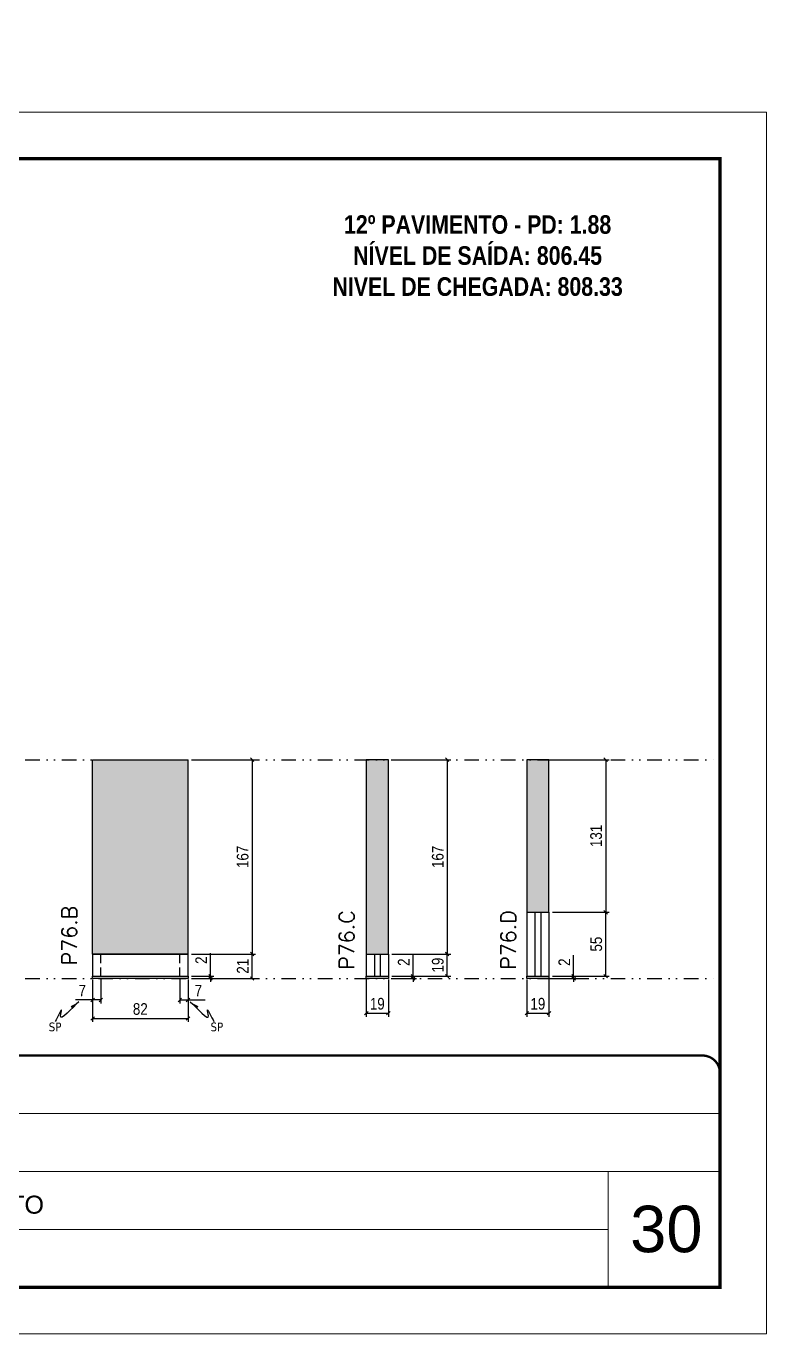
# Model space of a CAD drawing. Extents: x 808 to 7089, y -98 to 17032.
# Drawn here: x 3255 to 3903, y 7942 to 9066 of the extents above; entities that cross this region are included whole.
import ezdxf

# ---------------------------------------------------------------- set-up
doc = ezdxf.new("R2010")
doc.units = 0
for name, pattern in [('CONTINUO', [0]), ('DASHED', [0.75, 0.5, -0.25]), ('DIVIDE2', [0.625, 0.25, -0.125, 0, -0.125, 0, -0.125]), ('HIDDEN', [0.375, 0.25, -0.125])]:
    doc.linetypes.add(name, pattern=pattern)
for name, color, linetype, lineweight in [('CARIMBO', 255, 'Continuous', 9), ('Folhas', 255, 'Continuous', 9), ('SARRAFO DE PRESSAO', 251, 'DASHED', 9), ('Texto Seção', 7, 'Continuous', 15)]:
    doc.layers.add(name, color=color, linetype=linetype, lineweight=lineweight)
for name, color, linetype in [('COTA', 241, 'Continuous'), ('NOMENCLATURA', 7, 'Continuous'), ('Nível', 160, 'Continuous'), ('Painéis', 200, 'Continuous'), ('SARR_2.2x7', 40, 'Continuous'), ('Sarrafo de Pressão', 42, 'HIDDEN'), ('texto', 7, 'Continuous')]:
    doc.layers.add(name, color=color, linetype=linetype)
doc.styles.add('ARIAL', font='arial.ttf')
doc.styles.add('COTA TECNICA', font='techl___.ttf', dxfattribs={"height": 10})
doc.styles.add('COTA TECNICA 2X', font='techl___.ttf', dxfattribs={"height": 10})
doc.styles.add('COTA TECNICA-50', font='techl___.ttf', dxfattribs={"height": 10})
doc.styles.add('REGUA-120', font='ROMANS.shx', dxfattribs={"height": 15})
doc.styles.add('ROMANC', font='techb___.ttf', dxfattribs={"height": 2.5})
doc.styles.get("Standard").update_dxf_attribs({"font": 'arial.ttf'})
doc.dimstyles.new('COTA PAINEL-50', dxfattribs={"dimtxt": 10, "dimasz": 3, "dimexe": 3, "dimexo": 3, "dimgap": 3, "dimtad": 1, "dimdec": 1, "dimzin": 12, "dimdsep": 46, "dimtxsty": 'COTA TECNICA-50', "dimblk1": 'OBLIQUE', "dimblk2": 'OBLIQUE', "dimsah": 1, "dimcen": 0.9, "dimclrd": 4, "dimclre": 4, "dimclrt": 240, "dimadec": 1, "dimazin": 3, "dimtfac": 1, "dimtdec": 1, "dimtmove": 0, "dimatfit": 3, "dimfxl": 1, "dimtolj": 1, "dimtzin": 12, "dimarcsym": 0})
doc.dimstyles.new('PAINEL', dxfattribs={"dimtxt": 10, "dimasz": 3, "dimexe": 3, "dimexo": 3, "dimgap": 3, "dimtad": 1, "dimdec": 1, "dimzin": 12, "dimdsep": 46, "dimtxsty": 'COTA TECNICA', "dimblk1": 'OBLIQUE', "dimblk2": 'OBLIQUE', "dimsah": 1, "dimcen": 0.9, "dimclrd": 4, "dimclre": 4, "dimclrt": 240, "dimadec": 1, "dimazin": 3, "dimtfac": 1, "dimtdec": 1, "dimtmove": 0, "dimatfit": 3, "dimfxl": 1, "dimtolj": 1, "dimtzin": 12, "dimarcsym": 0})
doc.dimstyles.new('SECAO PILAR', dxfattribs={"dimtxt": 10, "dimasz": 3, "dimexe": 3, "dimexo": 3, "dimgap": 3, "dimtad": 1, "dimdec": 1, "dimlfac": 0.5, "dimzin": 12, "dimdsep": 46, "dimtxsty": 'COTA TECNICA 2X', "dimblk1": 'OBLIQUE', "dimblk2": 'OBLIQUE', "dimsah": 1, "dimcen": 0.9, "dimclrd": 256, "dimclre": 256, "dimclrt": 256, "dimadec": 1, "dimazin": 3, "dimtfac": 1, "dimtdec": 1, "dimtmove": 0, "dimatfit": 3, "dimfxl": 1, "dimtolj": 1, "dimtzin": 12, "dimarcsym": 0})
doc.dimstyles.get("Standard").update_dxf_attribs({"dimtxt": 0.18, "dimasz": 0.18, "dimexe": 0.18, "dimexo": 0.0625, "dimgap": 0.09, "dimtad": 0, "dimtih": 1, "dimtoh": 1, "dimdec": 4, "dimzin": 0, "dimdsep": 46, "dimtxsty": 'Standard', "dimcen": 0.09, "dimadec": 0, "dimazin": 0, "dimtfac": 1, "dimtdec": 4, "dimtofl": 0, "dimtmove": 0, "dimatfit": 3, "dimfxl": 1, "dimtolj": 1, "dimtzin": 0, "dimarcsym": 0})

# ---------------------------------------------------------------- blocks, each defined once
blk = doc.blocks.new('9999999999')
at = {"color": 30, "linetype": 'CONTINUO'}
for p, q in [((98564.6, 34379.6), (99584, 34379.6)), ((98564.6, 34329.8), (99488, 34329.8)), ((99584, 34329.8), (99488, 34329.8)), ((99488, 34329.8), (99488, 34230.2)), ((98564.6, 34280), (99488, 34280))]:
    blk.add_line(p, q, dxfattribs=at)
at = {"color": 30, "linetype": 'CONTINUO', "const_width": 2}
blk.add_lwpolyline([(99584, 34230.2), (99584, 34414.4, 0.414214), (99569, 34429.4), (98229, 34429.4, 0.414214), (98214, 34414.4), (98214, 34245.2, 0.414214), (98229, 34230.2), (99584, 34230.2)], format="xyb", dxfattribs=at)
at = {"layer": 'Folhas'}
blk.add_lwpolyline([(98139, 34190.2), (99624, 34190.2), (99624, 35240.2), (98139, 35240.2)], close=True, dxfattribs=at)
at = {"layer": 'Folhas', "color": 30, "const_width": 3}
blk.add_lwpolyline([(98214, 34230.2), (99584, 34230.2), (99584, 35200.2), (98214, 35200.2)], close=True, dxfattribs=at)
at = {"color": 7, "linetype": 'Continuous', "ltscale": 5, "style": 'ARIAL'}
blk.add_text('12º PAVIMENTO', height=15.483, dxfattribs=at).set_placement((98837.7, 34293.5))
blk = doc.blocks.new('_Oblique')
at = {"color": 0, "linetype": 'ByBlock', "lineweight": -2}
blk.add_line((-0.5, -0.5), (0.5, 0.5), dxfattribs=at)
blk = doc.blocks.new('*D1990')
at = {"layer": 'COTA', "color": 4, "lineweight": -2, "transparency": 16777216}
for p, q in [((3685.7, 8246.9), (3685.7, 8215)), ((3704.7, 8246.9), (3704.7, 8215)), ((3685.7, 8218), (3704.7, 8218))]:
    blk.add_line(p, q, dxfattribs=at)
at = {"layer": 'Defpoints', "color": 0, "transparency": 16777216}
for p in [(3685.7, 8249.9), (3704.7, 8249.9), (3704.7, 8218)]:
    blk.add_point(p, dxfattribs=at)
at = {"layer": 'COTA', "color": 4, "lineweight": -2, "transparency": 16777216, "xscale": 3, "yscale": 3, "zscale": 3, "rotation": 180}
blk.add_blockref('_Oblique', (3685.7, 8218), dxfattribs=at)
at = {"layer": 'COTA', "color": 4, "lineweight": -2, "transparency": 16777216, "xscale": 3, "yscale": 3, "zscale": 3}
blk.add_blockref('_Oblique', (3704.7, 8218), dxfattribs=at)
at = {"layer": 'COTA', "color": 240, "transparency": 16777216, "insert": (3695.2, 8226.1), "char_height": 10, "attachment_point": 5, "style": 'COTA TECNICA'}
blk.add_mtext('\\A1;19', dxfattribs=at)
blk = doc.blocks.new('*D1991')
at = {"layer": 'COTA', "color": 4, "lineweight": -2, "transparency": 16777216}
for p, q in [((3725.9, 8249.9), (3725.9, 8268)), ((3707.7, 8249.9), (3728.9, 8249.9)), ((3725.9, 8247.9), (3725.9, 8249.9)), ((3707.7, 8247.9), (3728.9, 8247.9)), ((3725.9, 8247.9), (3725.9, 8244.9))]:
    blk.add_line(p, q, dxfattribs=at)
at = {"layer": 'Defpoints', "color": 0, "transparency": 16777216}
for p in [(3704.7, 8249.9), (3725.9, 8249.9), (3704.7, 8247.9)]:
    blk.add_point(p, dxfattribs=at)
at = {"layer": 'COTA', "color": 4, "lineweight": -2, "transparency": 16777216, "xscale": 3, "yscale": 3, "zscale": 3}
for p, rotation in [((3725.9, 8249.9), 270), ((3725.9, 8247.9), 90)]:
    blk.add_blockref('_Oblique', p, dxfattribs=dict(at, rotation=rotation))
at = {"layer": 'COTA', "color": 240, "transparency": 16777216, "insert": (3717.9, 8261.9), "char_height": 10, "attachment_point": 5, "rotation": 90, "style": 'COTA TECNICA-50'}
blk.add_mtext('\\A1;2', dxfattribs=at)
blk = doc.blocks.new('*D2013')
at = {"layer": 'COTA', "color": 4, "linetype": 'ByBlock', "lineweight": -2, "transparency": 16777216}
for p, q in [((3707.7, 8435.9), (3756.5, 8435.9)), ((3753.5, 8435.9), (3753.5, 8304.8)), ((3707.7, 8304.8), (3756.5, 8304.8))]:
    blk.add_line(p, q, dxfattribs=at)
at = {"layer": 'Defpoints', "color": 0, "linetype": 'ByBlock', "transparency": 16777216}
for p in [(3704.7, 8435.9), (3704.7, 8304.8), (3753.5, 8304.8)]:
    blk.add_point(p, dxfattribs=at)
at = {"layer": 'COTA', "color": 4, "linetype": 'ByBlock', "lineweight": -2, "transparency": 16777216, "xscale": 3, "yscale": 3, "zscale": 3}
for p, rotation in [((3753.5, 8435.9), 90), ((3753.5, 8304.8), 270)]:
    blk.add_blockref('_Oblique', p, dxfattribs=dict(at, rotation=rotation))
at = {"layer": 'COTA', "color": 240, "linetype": 'ByBlock', "transparency": 16777216, "insert": (3745.3, 8370.4), "char_height": 10, "attachment_point": 5, "rotation": 90, "style": 'COTA TECNICA'}
blk.add_mtext('\\A1;131', dxfattribs=at)
blk = doc.blocks.new('*D1992')
at = {"layer": 'COTA', "color": 4, "lineweight": -2, "transparency": 16777216}
for p, q in [((3707.7, 8304.8), (3756.5, 8304.8)), ((3753.5, 8249.9), (3753.5, 8304.8)), ((3707.7, 8249.9), (3756.5, 8249.9))]:
    blk.add_line(p, q, dxfattribs=at)
at = {"layer": 'Defpoints', "color": 0, "transparency": 16777216}
for p in [(3704.7, 8304.8), (3753.5, 8304.8), (3704.7, 8249.9)]:
    blk.add_point(p, dxfattribs=at)
at = {"layer": 'COTA', "color": 4, "lineweight": -2, "transparency": 16777216, "xscale": 3, "yscale": 3, "zscale": 3}
for p, rotation in [((3753.5, 8304.8), 90), ((3753.5, 8249.9), 270)]:
    blk.add_blockref('_Oblique', p, dxfattribs=dict(at, rotation=rotation))
at = {"layer": 'COTA', "color": 240, "transparency": 16777216, "insert": (3745.4, 8277.4), "char_height": 10, "attachment_point": 5, "rotation": 90, "style": 'COTA TECNICA-50'}
blk.add_mtext('\\A1;55', dxfattribs=at)
blk = doc.blocks.new('*D1993')
at = {"layer": 'COTA', "color": 4, "lineweight": -2, "transparency": 16777216}
for p, q in [((3312.5, 8246.9), (3312.5, 8210.5)), ((3394.5, 8246.9), (3394.5, 8210.5)), ((3312.5, 8213.5), (3394.5, 8213.5))]:
    blk.add_line(p, q, dxfattribs=at)
at = {"layer": 'Defpoints', "color": 0, "transparency": 16777216}
for p in [(3312.5, 8249.9), (3394.5, 8249.9), (3394.5, 8213.5)]:
    blk.add_point(p, dxfattribs=at)
at = {"layer": 'COTA', "color": 4, "lineweight": -2, "transparency": 16777216, "xscale": 3, "yscale": 3, "zscale": 3, "rotation": 180}
blk.add_blockref('_Oblique', (3312.5, 8213.5), dxfattribs=at)
at = {"layer": 'COTA', "color": 4, "lineweight": -2, "transparency": 16777216, "xscale": 3, "yscale": 3, "zscale": 3}
blk.add_blockref('_Oblique', (3394.5, 8213.5), dxfattribs=at)
at = {"layer": 'COTA', "color": 240, "transparency": 16777216, "insert": (3353.5, 8221.6), "char_height": 10, "attachment_point": 5, "style": 'COTA TECNICA'}
blk.add_mtext('\\A1;82', dxfattribs=at)
blk = doc.blocks.new('*D1994')
at = {"layer": 'COTA', "color": 4, "lineweight": -2, "transparency": 16777216}
for p, q in [((3312.5, 8244.9), (3312.5, 8226.4)), ((3319.5, 8246.9), (3319.5, 8226.4)), ((3312.5, 8229.4), (3297.8, 8229.4)), ((3319.5, 8229.4), (3312.5, 8229.4))]:
    blk.add_line(p, q, dxfattribs=at)
at = {"layer": 'Defpoints', "color": 0, "transparency": 16777216}
for p in [(3319.5, 8249.9), (3312.5, 8247.9), (3312.5, 8229.4)]:
    blk.add_point(p, dxfattribs=at)
at = {"layer": 'COTA', "color": 4, "lineweight": -2, "transparency": 16777216, "xscale": 3, "yscale": 3, "zscale": 3, "rotation": 180}
blk.add_blockref('_Oblique', (3312.5, 8229.4), dxfattribs=at)
at = {"layer": 'COTA', "color": 4, "lineweight": -2, "transparency": 16777216, "xscale": 3, "yscale": 3, "zscale": 3}
blk.add_blockref('_Oblique', (3319.5, 8229.4), dxfattribs=at)
at = {"layer": 'COTA', "color": 240, "transparency": 16777216, "insert": (3303.6, 8237.4), "char_height": 10, "attachment_point": 5, "style": 'COTA TECNICA-50'}
blk.add_mtext('\\A1;7', dxfattribs=at)
blk = doc.blocks.new('*D1995')
at = {"layer": 'COTA', "color": 4, "lineweight": -2, "transparency": 16777216}
for p, q in [((3387.5, 8246.9), (3387.5, 8226.4)), ((3394.5, 8244.9), (3394.5, 8226.4)), ((3387.5, 8229.4), (3394.5, 8229.4)), ((3394.5, 8229.4), (3409.2, 8229.4))]:
    blk.add_line(p, q, dxfattribs=at)
at = {"layer": 'Defpoints', "color": 0, "transparency": 16777216}
for p in [(3387.5, 8249.9), (3394.5, 8247.9), (3394.5, 8229.4)]:
    blk.add_point(p, dxfattribs=at)
at = {"layer": 'COTA', "color": 4, "lineweight": -2, "transparency": 16777216, "xscale": 3, "yscale": 3, "zscale": 3, "rotation": 180}
blk.add_blockref('_Oblique', (3387.5, 8229.4), dxfattribs=at)
at = {"layer": 'COTA', "color": 4, "lineweight": -2, "transparency": 16777216, "xscale": 3, "yscale": 3, "zscale": 3}
blk.add_blockref('_Oblique', (3394.5, 8229.4), dxfattribs=at)
at = {"layer": 'COTA', "color": 240, "transparency": 16777216, "insert": (3403.4, 8237.4), "char_height": 10, "attachment_point": 5, "style": 'COTA TECNICA-50'}
blk.add_mtext('\\A1;7', dxfattribs=at)
blk = doc.blocks.new('*D1996')
at = {"layer": 'COTA', "color": 4, "linetype": 'ByBlock', "lineweight": -2, "transparency": 16777216}
for p, q in [((3397.5, 8268.9), (3452.6, 8268.9)), ((3449.6, 8247.9), (3449.6, 8268.9)), ((3397.5, 8247.9), (3452.6, 8247.9))]:
    blk.add_line(p, q, dxfattribs=at)
at = {"layer": 'Defpoints', "color": 0, "linetype": 'ByBlock', "transparency": 16777216}
for p in [(3394.5, 8268.9), (3449.6, 8268.9), (3394.5, 8247.9)]:
    blk.add_point(p, dxfattribs=at)
at = {"layer": 'COTA', "color": 4, "linetype": 'ByBlock', "lineweight": -2, "transparency": 16777216, "xscale": 3, "yscale": 3, "zscale": 3}
for p, rotation in [((3449.6, 8268.9), 90), ((3449.6, 8247.9), 270)]:
    blk.add_blockref('_Oblique', p, dxfattribs=dict(at, rotation=rotation))
at = {"layer": 'COTA', "color": 240, "linetype": 'ByBlock', "transparency": 16777216, "insert": (3441.5, 8258.4), "char_height": 10, "attachment_point": 5, "rotation": 90, "style": 'COTA TECNICA'}
blk.add_mtext('\\A1;21', dxfattribs=at)
blk = doc.blocks.new('*D1997')
at = {"layer": 'COTA', "color": 4, "lineweight": -2, "transparency": 16777216}
for p, q in [((3413.8, 8249.9), (3413.8, 8269.7)), ((3397.5, 8249.9), (3416.8, 8249.9)), ((3413.8, 8247.9), (3413.8, 8249.9)), ((3397.5, 8247.9), (3416.8, 8247.9)), ((3413.8, 8247.9), (3413.8, 8244.9))]:
    blk.add_line(p, q, dxfattribs=at)
at = {"layer": 'Defpoints', "color": 0, "transparency": 16777216}
for p in [(3394.5, 8249.9), (3394.5, 8247.9), (3413.8, 8247.9)]:
    blk.add_point(p, dxfattribs=at)
at = {"layer": 'COTA', "color": 4, "lineweight": -2, "transparency": 16777216, "xscale": 3, "yscale": 3, "zscale": 3}
for p, rotation in [((3413.8, 8249.9), 270), ((3413.8, 8247.9), 90)]:
    blk.add_blockref('_Oblique', p, dxfattribs=dict(at, rotation=rotation))
at = {"layer": 'COTA', "color": 240, "transparency": 16777216, "insert": (3405.8, 8263.6), "char_height": 10, "attachment_point": 5, "rotation": 90, "style": 'COTA TECNICA-50'}
blk.add_mtext('\\A1;2', dxfattribs=at)
blk = doc.blocks.new('*D1998')
at = {"layer": 'COTA', "color": 4, "linetype": 'ByBlock', "lineweight": -2, "transparency": 16777216}
for p, q in [((3397.5, 8268.9), (3452.6, 8268.9)), ((3449.6, 8247.9), (3449.6, 8268.9)), ((3397.5, 8247.9), (3452.6, 8247.9))]:
    blk.add_line(p, q, dxfattribs=at)
at = {"layer": 'Defpoints', "color": 0, "linetype": 'ByBlock', "transparency": 16777216}
for p in [(3394.5, 8268.9), (3449.6, 8268.9), (3394.5, 8247.9)]:
    blk.add_point(p, dxfattribs=at)
at = {"layer": 'COTA', "color": 4, "linetype": 'ByBlock', "lineweight": -2, "transparency": 16777216, "xscale": 3, "yscale": 3, "zscale": 3}
for p, rotation in [((3449.6, 8268.9), 90), ((3449.6, 8247.9), 270)]:
    blk.add_blockref('_Oblique', p, dxfattribs=dict(at, rotation=rotation))
at = {"layer": 'COTA', "color": 240, "linetype": 'ByBlock', "transparency": 16777216, "insert": (3441.5, 8258.4), "char_height": 10, "attachment_point": 5, "rotation": 90, "style": 'COTA TECNICA'}
blk.add_mtext('\\A1;21', dxfattribs=at)
blk = doc.blocks.new('*D1999')
at = {"layer": 'COTA', "color": 4, "lineweight": -2, "transparency": 16777216}
for p, q in [((3547.7, 8246.9), (3547.7, 8215)), ((3566.7, 8246.9), (3566.7, 8215)), ((3547.7, 8218), (3566.7, 8218))]:
    blk.add_line(p, q, dxfattribs=at)
at = {"layer": 'Defpoints', "color": 0, "transparency": 16777216}
for p in [(3547.7, 8249.9), (3566.7, 8249.9), (3566.7, 8218)]:
    blk.add_point(p, dxfattribs=at)
at = {"layer": 'COTA', "color": 4, "lineweight": -2, "transparency": 16777216, "xscale": 3, "yscale": 3, "zscale": 3, "rotation": 180}
blk.add_blockref('_Oblique', (3547.7, 8218), dxfattribs=at)
at = {"layer": 'COTA', "color": 4, "lineweight": -2, "transparency": 16777216, "xscale": 3, "yscale": 3, "zscale": 3}
blk.add_blockref('_Oblique', (3566.7, 8218), dxfattribs=at)
at = {"layer": 'COTA', "color": 240, "transparency": 16777216, "insert": (3557.2, 8226.1), "char_height": 10, "attachment_point": 5, "style": 'COTA TECNICA'}
blk.add_mtext('\\A1;19', dxfattribs=at)
blk = doc.blocks.new('*D2000')
at = {"layer": 'COTA', "color": 4, "lineweight": -2, "transparency": 16777216}
for p, q in [((3587.9, 8249.9), (3587.9, 8268)), ((3569.7, 8249.9), (3590.9, 8249.9)), ((3587.9, 8247.9), (3587.9, 8249.9)), ((3569.7, 8247.9), (3590.9, 8247.9)), ((3587.9, 8247.9), (3587.9, 8244.9))]:
    blk.add_line(p, q, dxfattribs=at)
at = {"layer": 'Defpoints', "color": 0, "transparency": 16777216}
for p in [(3566.7, 8249.9), (3587.9, 8249.9), (3566.7, 8247.9)]:
    blk.add_point(p, dxfattribs=at)
at = {"layer": 'COTA', "color": 4, "lineweight": -2, "transparency": 16777216, "xscale": 3, "yscale": 3, "zscale": 3}
for p, rotation in [((3587.9, 8249.9), 270), ((3587.9, 8247.9), 90)]:
    blk.add_blockref('_Oblique', p, dxfattribs=dict(at, rotation=rotation))
at = {"layer": 'COTA', "color": 240, "transparency": 16777216, "insert": (3579.9, 8261.9), "char_height": 10, "attachment_point": 5, "rotation": 90, "style": 'COTA TECNICA-50'}
blk.add_mtext('\\A1;2', dxfattribs=at)
blk = doc.blocks.new('*D2014')
at = {"layer": 'COTA', "color": 4, "linetype": 'ByBlock', "lineweight": -2, "transparency": 16777216}
for p, q in [((3569.7, 8435.9), (3620.3, 8435.9)), ((3617.3, 8435.9), (3617.3, 8268.8)), ((3569.7, 8268.8), (3620.3, 8268.8))]:
    blk.add_line(p, q, dxfattribs=at)
at = {"layer": 'Defpoints', "color": 0, "linetype": 'ByBlock', "transparency": 16777216}
for p in [(3566.7, 8435.9), (3566.7, 8268.8), (3617.3, 8268.8)]:
    blk.add_point(p, dxfattribs=at)
at = {"layer": 'COTA', "color": 4, "linetype": 'ByBlock', "lineweight": -2, "transparency": 16777216, "xscale": 3, "yscale": 3, "zscale": 3}
for p, rotation in [((3617.3, 8435.9), 90), ((3617.3, 8268.8), 270)]:
    blk.add_blockref('_Oblique', p, dxfattribs=dict(at, rotation=rotation))
at = {"layer": 'COTA', "color": 240, "linetype": 'ByBlock', "transparency": 16777216, "insert": (3609.2, 8352.4), "char_height": 10, "attachment_point": 5, "rotation": 90, "style": 'COTA TECNICA'}
blk.add_mtext('\\A1;167', dxfattribs=at)
blk = doc.blocks.new('*D2015')
at = {"layer": 'COTA', "color": 4, "lineweight": -2, "transparency": 16777216}
for p, q in [((3569.7, 8268.9), (3620.3, 8268.9)), ((3617.3, 8249.9), (3617.3, 8268.9)), ((3569.7, 8249.9), (3620.3, 8249.9))]:
    blk.add_line(p, q, dxfattribs=at)
at = {"layer": 'Defpoints', "color": 0, "transparency": 16777216}
for p in [(3566.7, 8268.9), (3617.3, 8268.9), (3566.7, 8249.9)]:
    blk.add_point(p, dxfattribs=at)
at = {"layer": 'COTA', "color": 4, "lineweight": -2, "transparency": 16777216, "xscale": 3, "yscale": 3, "zscale": 3}
for p, rotation in [((3617.3, 8268.9), 90), ((3617.3, 8249.9), 270)]:
    blk.add_blockref('_Oblique', p, dxfattribs=dict(at, rotation=rotation))
at = {"layer": 'COTA', "color": 240, "transparency": 16777216, "insert": (3609.2, 8259.4), "char_height": 10, "attachment_point": 5, "rotation": 90, "style": 'COTA TECNICA-50'}
blk.add_mtext('\\A1;19', dxfattribs=at)
blk = doc.blocks.new('*D2001')
at = {"layer": 'COTA', "color": 4, "lineweight": -2, "transparency": 16777216}
for p, q in [((3397.5, 8435.9), (3452.6, 8435.9)), ((3449.6, 8435.9), (3449.6, 8268.9)), ((3397.5, 8268.9), (3452.6, 8268.9))]:
    blk.add_line(p, q, dxfattribs=at)
at = {"layer": 'Defpoints', "color": 0, "transparency": 16777216}
for p in [(3394.5, 8435.9), (3394.5, 8268.9), (3449.6, 8268.9)]:
    blk.add_point(p, dxfattribs=at)
at = {"layer": 'COTA', "color": 4, "lineweight": -2, "transparency": 16777216, "xscale": 3, "yscale": 3, "zscale": 3}
for p, rotation in [((3449.6, 8435.9), 90), ((3449.6, 8268.9), 270)]:
    blk.add_blockref('_Oblique', p, dxfattribs=dict(at, rotation=rotation))
at = {"layer": 'COTA', "color": 240, "transparency": 16777216, "insert": (3441.5, 8352.4), "char_height": 10, "attachment_point": 5, "rotation": 90, "style": 'COTA TECNICA-50'}
blk.add_mtext('\\A1;167', dxfattribs=at)
blk = doc.blocks.new('*D2042')
at = {"layer": 'COTA', "color": 4, "lineweight": -2, "transparency": 16777216}
for p, q in [((3370.6, 11797.6), (3392.6, 11797.6)), ((3389.6, 11797.6), (3389.6, 11745.6)), ((3370.6, 11745.6), (3392.6, 11745.6))]:
    blk.add_line(p, q, dxfattribs=at)
at = {"layer": 'COTA', "lineweight": -2, "transparency": 16777216}
for p, q in [((4213.7, 8765.4), (4163.8, 8765.4)), ((4166.8, 8765.4), (4166.8, 8711.4)), ((4213.7, 8711.4), (4163.8, 8711.4))]:
    blk.add_line(p, q, dxfattribs=at)
at = {"layer": 'Defpoints', "color": 0, "transparency": 16777216}
for p in [(3367.6, 11797.6), (3367.6, 11745.6), (3389.6, 11745.6), (4216.7, 8765.4), (4166.8, 8711.4), (4216.7, 8711.4)]:
    blk.add_point(p, dxfattribs=at)
at = {"layer": 'COTA', "color": 4, "lineweight": -2, "transparency": 16777216, "xscale": 3, "yscale": 3, "zscale": 3}
for p, rotation in [((3389.6, 11797.6), 90), ((3389.6, 11745.6), 270)]:
    blk.add_blockref('_Oblique', p, dxfattribs=dict(at, rotation=rotation))
at = {"layer": 'COTA', "lineweight": -2, "transparency": 16777216, "xscale": 3, "yscale": 3, "zscale": 3}
for p, rotation in [((4166.8, 8765.4), 90), ((4166.8, 8711.4), 270)]:
    blk.add_blockref('_Oblique', p, dxfattribs=dict(at, rotation=rotation))
at = {"layer": 'COTA', "color": 240, "transparency": 16777216, "insert": (3381.5, 11771.6), "char_height": 10, "attachment_point": 5, "rotation": 90, "style": 'COTA TECNICA'}
blk.add_mtext('\\A1;52', dxfattribs=at)
at = {"layer": 'COTA', "transparency": 16777216, "insert": (4158.7, 8738.4), "char_height": 10, "attachment_point": 5, "rotation": 90, "style": 'COTA TECNICA 2X'}
blk.add_mtext('\\A1;27', dxfattribs=at)
blk = doc.blocks.new('*D2043')
at = {"layer": 'COTA', "color": 4, "lineweight": -2, "transparency": 16777216}
for p, q in [((3333.6, 11742.6), (3333.6, 11719.3)), ((3367.6, 11742.6), (3367.6, 11719.3)), ((3367.6, 11722.3), (3333.6, 11722.3))]:
    blk.add_line(p, q, dxfattribs=at)
at = {"layer": 'COTA', "lineweight": -2, "transparency": 16777216}
for p, q in [((4213.7, 8711.4), (4163.8, 8711.4)), ((4166.8, 8711.4), (4166.8, 8655.4)), ((4213.7, 8655.4), (4163.8, 8655.4))]:
    blk.add_line(p, q, dxfattribs=at)
at = {"layer": 'Defpoints', "color": 0, "transparency": 16777216}
for p in [(3333.6, 11745.6), (3367.6, 11745.6), (3333.6, 11722.3), (4216.7, 8711.4), (4166.8, 8655.4), (4216.7, 8655.4)]:
    blk.add_point(p, dxfattribs=at)
at = {"layer": 'COTA', "color": 4, "lineweight": -2, "transparency": 16777216, "xscale": 3, "yscale": 3, "zscale": 3, "rotation": 180}
blk.add_blockref('_Oblique', (3333.6, 11722.3), dxfattribs=at)
at = {"layer": 'COTA', "color": 4, "lineweight": -2, "transparency": 16777216, "xscale": 3, "yscale": 3, "zscale": 3}
blk.add_blockref('_Oblique', (3367.6, 11722.3), dxfattribs=at)
at = {"layer": 'COTA', "lineweight": -2, "transparency": 16777216, "xscale": 3, "yscale": 3, "zscale": 3}
for p, rotation in [((4166.8, 8711.4), 90), ((4166.8, 8655.4), 270)]:
    blk.add_blockref('_Oblique', p, dxfattribs=dict(at, rotation=rotation))
at = {"layer": 'COTA', "color": 240, "transparency": 16777216, "insert": (3350.6, 11730.5), "char_height": 10, "attachment_point": 5, "style": 'COTA TECNICA'}
blk.add_mtext('\\A1;34', dxfattribs=at)
at = {"layer": 'COTA', "transparency": 16777216, "insert": (4158.7, 8683.4), "char_height": 10, "attachment_point": 5, "rotation": 90, "style": 'COTA TECNICA 2X'}
blk.add_mtext('\\A1;28', dxfattribs=at)
blk = doc.blocks.new('*D2044')
at = {"layer": 'COTA', "color": 4, "lineweight": -2, "transparency": 16777216}
for p, q in [((3472.6, 11742.6), (3472.6, 11719.3)), ((3499.6, 11742.6), (3499.6, 11719.3)), ((3472.6, 11722.3), (3499.6, 11722.3))]:
    blk.add_line(p, q, dxfattribs=at)
at = {"layer": 'COTA', "lineweight": -2, "transparency": 16777216}
for p, q in [((4279.7, 8765.4), (4366.5, 8765.4)), ((4363.5, 8765.4), (4363.5, 8601.4)), ((4279.7, 8601.4), (4366.5, 8601.4))]:
    blk.add_line(p, q, dxfattribs=at)
at = {"layer": 'Defpoints', "color": 0, "transparency": 16777216}
for p in [(3472.6, 11745.6), (3499.6, 11745.6), (3499.6, 11722.3), (4276.7, 8765.4), (4276.7, 8601.4), (4363.5, 8601.4)]:
    blk.add_point(p, dxfattribs=at)
at = {"layer": 'COTA', "color": 4, "lineweight": -2, "transparency": 16777216, "xscale": 3, "yscale": 3, "zscale": 3, "rotation": 180}
blk.add_blockref('_Oblique', (3472.6, 11722.3), dxfattribs=at)
at = {"layer": 'COTA', "color": 4, "lineweight": -2, "transparency": 16777216, "xscale": 3, "yscale": 3, "zscale": 3}
blk.add_blockref('_Oblique', (3499.6, 11722.3), dxfattribs=at)
at = {"layer": 'COTA', "lineweight": -2, "transparency": 16777216, "xscale": 3, "yscale": 3, "zscale": 3}
for p, rotation in [((4363.5, 8765.4), 90), ((4363.5, 8601.4), 270)]:
    blk.add_blockref('_Oblique', p, dxfattribs=dict(at, rotation=rotation))
at = {"layer": 'COTA', "color": 240, "transparency": 16777216, "insert": (3486.1, 11730.4), "char_height": 10, "attachment_point": 5, "style": 'COTA TECNICA'}
blk.add_mtext('\\A1;27', dxfattribs=at)
at = {"layer": 'COTA', "transparency": 16777216, "insert": (4355.4, 8683.4), "char_height": 10, "attachment_point": 5, "rotation": 90, "style": 'COTA TECNICA 2X'}
blk.add_mtext('\\A1;82', dxfattribs=at)
blk = doc.blocks.new('*D2045')
at = {"layer": 'COTA', "color": 4, "lineweight": -2, "transparency": 16777216}
for p, q in [((3469.6, 11797.6), (3451.4, 11797.6)), ((3454.4, 11745.6), (3454.4, 11797.6)), ((3469.6, 11745.6), (3451.4, 11745.6))]:
    blk.add_line(p, q, dxfattribs=at)
at = {"layer": 'COTA', "lineweight": -2, "transparency": 16777216}
for p, q in [((4313.7, 8765.4), (4343.7, 8765.4)), ((4340.7, 8765.4), (4340.7, 8683.4)), ((4313.7, 8683.4), (4343.7, 8683.4))]:
    blk.add_line(p, q, dxfattribs=at)
at = {"layer": 'Defpoints', "color": 0, "transparency": 16777216}
for p in [(3454.4, 11797.6), (3472.6, 11797.6), (3472.6, 11745.6), (4310.7, 8765.4), (4310.7, 8683.4), (4340.7, 8683.4)]:
    blk.add_point(p, dxfattribs=at)
at = {"layer": 'COTA', "color": 4, "lineweight": -2, "transparency": 16777216, "xscale": 3, "yscale": 3, "zscale": 3}
for p, rotation in [((3454.4, 11797.6), 90), ((3454.4, 11745.6), 270)]:
    blk.add_blockref('_Oblique', p, dxfattribs=dict(at, rotation=rotation))
at = {"layer": 'COTA', "lineweight": -2, "transparency": 16777216, "xscale": 3, "yscale": 3, "zscale": 3}
for p, rotation in [((4340.7, 8765.4), 90), ((4340.7, 8683.4), 270)]:
    blk.add_blockref('_Oblique', p, dxfattribs=dict(at, rotation=rotation))
at = {"layer": 'COTA', "color": 240, "transparency": 16777216, "insert": (3446.3, 11771.6), "char_height": 10, "attachment_point": 5, "rotation": 90, "style": 'COTA TECNICA'}
blk.add_mtext('\\A1;52', dxfattribs=at)
at = {"layer": 'COTA', "transparency": 16777216, "insert": (4332.6, 8724.4), "char_height": 10, "attachment_point": 5, "rotation": 90, "style": 'COTA TECNICA 2X'}
blk.add_mtext('\\A1;41', dxfattribs=at)

msp = doc.modelspace()

# ---------------------------------------------------------------- hatches: boundary and pattern name
at = {"layer": 'COTA', "linetype": 'ByBlock'}
h = msp.add_hatch(dxfattribs=at)
h.set_pattern_fill('AR-CONC', color=256, scale=0.03)
h.set_pattern_definition([(50, (-3170, -3373.7253), (5.46554, -0.4781726), [0.5715, -6.2865]), (355, (-3170, -3373.7253), (-1.0573026, 5.7317054), [0.4572, -5.0292175]), (100.451445, (-3169.5445, -3373.765), (4.4082374, 5.2535326), [0.4857003, -5.3427073]), (46.1842, (-3170, -3372.201), (8.1323712, -1.26127), [0.85725, -9.42975]), (96.63556, (-3169.322, -3372.3064), (7.122124, 7.4227837), [0.7285507, -8.014068]), (351.18415, (-3170, -3372.201), (7.122124, 7.422784), [0.685799, -7.543792]), (21, (-3169.238, -3372.5823), (4.5484317, -3.067956), [0.5715, -6.2865]), (326, (-3169.238, -3372.5823), (1.8540609, 5.525639), [0.4572, -5.0292]), (71.451445, (-3168.859, -3372.838), (6.4024926, 2.457683), [0.4857003, -5.3426981]), (37.5, (-3170, -3373.7253), (0.0926581, 2.53665117), [0, -4.96824, 0, -5.1054, 0, -5.04825]), (7.5, (-3170, -3373.7253), (2.0045899, 3.00541724), [0, -2.91084, 0, -4.85394, 0, -1.92405]), (327.5, (-3171.6993, -3373.7253), (4.06771786, -0.17186232), [0, -1.905, 0, -5.9436, 0, -7.8867]), (317.5, (-3172.4613, -3373.7253), (4.4438754, 0.7627947), [0, -2.4765, 0, -3.94716, 0, -5.6007])])
h.paths.add_polyline_path([(3312.51, 8435.86), (3312.51, 8268.86), (3394.51, 8268.86), (3394.51, 8435.86)])
h = msp.add_hatch(dxfattribs=at)
h.set_pattern_fill('AR-CONC', color=256, scale=0.03)
h.set_pattern_definition([(50, (0, -5671.8755), (5.4655401, -0.4781726), [0.5715, -6.2865]), (355, (0, -5671.8755), (-1.0573026, 5.7317054), [0.4572, -5.0292175]), (100.451445, (0.4555, -5671.9154), (4.4082374, 5.2535326), [0.4857003, -5.3427073]), (46.1842, (0, -5670.3515), (8.1323712, -1.2612698), [0.85725, -9.42975]), (96.63556, (0.678, -5670.457), (7.122124, 7.4227837), [0.7285507, -8.0140682]), (351.18415, (0, -5670.3515), (7.122124, 7.4227837), [0.685799, -7.543792]), (21, (0.762, -5670.7325), (4.5484317, -3.067956), [0.5715, -6.2865]), (326, (0.762, -5670.7325), (1.8540609, 5.525639), [0.4572, -5.0292]), (71.451445, (1.141, -5670.988), (6.4024926, 2.457683), [0.4857003, -5.3426981]), (37.5, (0, -5671.8755), (0.0926581, 2.53665117), [0, -4.96824, 0, -5.1054, 0, -5.04825]), (7.5, (0, -5671.8755), (2.0045899, 3.00541724), [0, -2.91084, 0, -4.85394, 0, -1.92405]), (327.5, (-1.6993, -5671.8755), (4.06771786, -0.17186232), [0, -1.905, 0, -5.9436, 0, -7.8867]), (317.5, (-2.4613, -5671.8755), (4.4438754, 0.7627947), [0, -2.4765, 0, -3.94716, 0, -5.6007])])
h.paths.add_polyline_path([(3566.67, 8435.86), (3547.67, 8435.86), (3547.67, 8268.86), (3566.67, 8268.86)])
h = msp.add_hatch(dxfattribs=at)
h.set_pattern_fill('AR-CONC', color=256, scale=0.03)
h.set_pattern_definition([(50, (-3170, -3374.7253), (5.46554, -0.4781726), [0.5715, -6.2865]), (355, (-3170, -3374.7253), (-1.0573026, 5.7317054), [0.4572, -5.0292175]), (100.451445, (-3169.5445, -3374.765), (4.4082374, 5.2535326), [0.4857003, -5.3427073]), (46.1842, (-3170, -3373.201), (8.1323712, -1.26127), [0.85725, -9.42975]), (96.63556, (-3169.322, -3373.3064), (7.122124, 7.4227837), [0.7285507, -8.014068]), (351.18415, (-3170, -3373.201), (7.122124, 7.4227837), [0.685799, -7.543792]), (21, (-3169.238, -3373.5823), (4.5484317, -3.067956), [0.5715, -6.2865]), (326, (-3169.238, -3373.5823), (1.8540609, 5.525639), [0.4572, -5.0292]), (71.451445, (-3168.859, -3373.838), (6.4024926, 2.457683), [0.4857003, -5.3426981]), (37.5, (-3170, -3374.7253), (0.0926581, 2.53665117), [0, -4.96824, 0, -5.1054, 0, -5.04825]), (7.5, (-3170, -3374.7253), (2.0045899, 3.00541724), [0, -2.91084, 0, -4.85394, 0, -1.92405]), (327.5, (-3171.6993, -3374.7253), (4.06771786, -0.17186232), [0, -1.905, 0, -5.9436, 0, -7.8867]), (317.5, (-3172.4613, -3374.7253), (4.4438754, 0.7627947), [0, -2.4765, 0, -3.94716, 0, -5.6007])])
h.paths.add_polyline_path([(3704.7, 8435.86), (3685.7, 8435.86), (3685.7, 8304.86), (3704.7, 8304.86)])

# ---------------------------------------------------------------- linework, layer by layer
for p, q in [((3312.51, 8435.86), (3312.51, 8435.86)), ((3312.51, 8268.86), (3312.51, 8435.86)), ((3312.51, 8435.86), (3394.51, 8435.86)), ((3394.51, 8268.86), (3394.51, 8435.86))]:
    msp.add_line(p, q, dxfattribs=at)
for points in [[(3547.67, 8268.84), (3566.67, 8268.84), (3566.67, 8435.86), (3547.67, 8435.86)], [(3685.7, 8304.84), (3704.7, 8304.84), (3704.7, 8435.86), (3685.7, 8435.86)]]:
    msp.add_lwpolyline(points, close=True, dxfattribs=at)
at = {"layer": 'Nível', "color": 4, "linetype": 'DIVIDE2', "ltscale": 50}
for p, q in [((2908.66, 8435.86), (3851.67, 8435.86)), ((2908.66, 8247.86), (3851.67, 8247.86))]:
    msp.add_line(p, q, dxfattribs=at)
at = {"layer": 'Painéis'}
for p, q in [((3685.7, 8304.86), (3685.7, 8249.86)), ((3685.7, 8304.86), (3704.7, 8304.86)), ((3704.7, 8304.86), (3704.7, 8249.86)), ((3312.51, 8268.86), (3394.51, 8268.86)), ((3394.51, 8268.86), (3312.51, 8268.86)), ((3312.51, 8268.86), (3312.51, 8249.86)), ((3394.51, 8249.86), (3394.51, 8268.86)), ((3547.67, 8268.86), (3547.67, 8249.86)), ((3547.67, 8268.86), (3566.67, 8268.86)), ((3566.67, 8268.86), (3566.67, 8249.86)), ((3312.51, 8249.86), (3394.51, 8249.86)), ((3547.67, 8249.86), (3566.67, 8249.86)), ((3547.67, 8249.86), (3566.67, 8249.86)), ((3547.67, 8247.86), (3547.67, 8249.86)), ((3566.67, 8249.86), (3566.67, 8247.86)), ((3685.7, 8249.86), (3704.7, 8249.86)), ((3685.7, 8249.86), (3704.7, 8249.86)), ((3685.7, 8247.86), (3685.7, 8249.86)), ((3704.7, 8249.86), (3704.7, 8247.86)), ((3566.67, 8247.86), (3547.67, 8247.86)), ((3704.7, 8247.86), (3685.7, 8247.86))]:
    msp.add_line(p, q, dxfattribs=at)
msp.add_lwpolyline([(3394.51, 8247.86), (3312.51, 8247.86), (3312.51, 8249.86), (3394.51, 8249.86)], close=True, dxfattribs=at)
at = {"layer": 'SARR_2.2x7'}
for p, q in [((3692.7, 8304.86), (3692.7, 8249.86)), ((3697.7, 8304.86), (3697.7, 8249.86)), ((3554.67, 8268.86), (3554.67, 8249.86)), ((3559.67, 8268.86), (3559.67, 8249.86))]:
    msp.add_line(p, q, dxfattribs=at)
at = {"layer": 'Sarrafo de Pressão', "ltscale": 30}
for p, q in [((3319.51, 8249.86), (3319.51, 8268.86)), ((3387.51, 8249.86), (3387.51, 8268.86))]:
    msp.add_line(p, q, dxfattribs=at)

# ---------------------------------------------------------------- block references
at = {"layer": 'SARRAFO DE PRESSAO', "color": 6, "linetype": 'ByBlock'}
msp.add_blockref('9999999999', (-95732.31, -26247.75), dxfattribs=at)

# ---------------------------------------------------------------- texts
at = {"layer": 'CARIMBO', "style": 'ARIAL'}
msp.add_text('30', height=40, dxfattribs=at).set_placement((3774.53, 8012.6))
at = {"layer": 'NOMENCLATURA', "color": 2, "insert": (3643.41, 8930.59), "char_height": 16, "attachment_point": 2, "style": 'ROMANC'}
msp.add_mtext_dynamic_manual_height_columns('\\P12º PAVIMENTO - PD: 1.88\\PNÍVEL DE SAÍDA: 806.45\\PNIVEL DE CHEGADA: 808.33', width=328.3607, gutter_width=1, heights=[0], dxfattribs=at)
at = {"layer": 'texto', "color": 0, "char_height": 7.5, "attachment_point": 5}
for insert in [(3280.26, 8206.19), (3419.29, 8206.19)]:
    msp.add_mtext('{\\fTahoma|b0|i0|c0|p34;\\C4;SP}', dxfattribs=dict(at, insert=insert))
at = {"layer": 'Texto Seção', "char_height": 13, "attachment_point": 7, "rotation": 90, "style": 'REGUA-120'}
for s, insert, width in [('P76.B', (3299.04, 8259.12), 285.3299), ('P76.C', (3537.43, 8255.28), 286.3299), ('\\pxt4;P76.D', (3676.25, 8255.28), 286.3299)]:
    msp.add_mtext(s, dxfattribs=dict(at, insert=insert, width=width))

# ---------------------------------------------------------------- dimensions: what is measured, and where the dimension line sits
at = {"layer": 'COTA'}
for base, p1, p2, angle, dimstyle, picture, middle in [((4166.75, 8711.39), (4216.69, 8765.39), (4216.69, 8711.39), 270, 'SECAO PILAR', '*D2042', (4158.68, 8738.39)), ((3389.58, 11745.59), (3367.63, 11797.59), (3367.63, 11745.59), 90, 'PAINEL', '*D2042', (3381.47, 11771.59)), ((4340.69, 8683.39), (4310.69, 8765.39), (4310.69, 8683.39), 270, 'SECAO PILAR', '*D2045', (4332.62, 8724.39)), ((3454.36, 11797.59), (3472.63, 11745.59), (3472.63, 11797.59), 90, 'PAINEL', '*D2045', (3446.25, 11771.59)), ((4166.75, 8655.39), (4216.69, 8711.39), (4216.69, 8655.39), 270, 'SECAO PILAR', '*D2043', (4158.66, 8683.39)), ((4363.46, 8601.39), (4276.69, 8765.39), (4276.69, 8601.39), 270, 'SECAO PILAR', '*D2044', (4355.37, 8683.39)), ((3449.59, 8268.86), (3394.51, 8435.86), (3394.51, 8268.86), 90, 'COTA PAINEL-50', '*D2001', (3441.49, 8352.36)), ((3753.54, 8304.84), (3704.7, 8249.86), (3704.7, 8304.84), 90, 'COTA PAINEL-50', '*D1992', (3745.43, 8277.35)), ((3617.3, 8268.86), (3566.67, 8249.86), (3566.67, 8268.86), 90, 'COTA PAINEL-50', '*D2015', (3609.21, 8259.36)), ((3312.51, 8229.35), (3319.51, 8249.86), (3312.51, 8247.86), 180, 'COTA PAINEL-50', '*D1994', (3303.65, 8237.43))]:
    dim = msp.add_linear_dim(base=base, p1=p1, p2=p2, angle=angle, dimstyle=dimstyle, dxfattribs=at)
    dim.commit()
    dim.dimension.update_dxf_attribs({"geometry": picture, "text_midpoint": middle})
for base, p1, p2, dimstyle, picture, middle in [((3333.63, 11722.3), (3367.63, 11745.59), (3333.63, 11745.59), 'PAINEL', '*D2043', (3350.63, 11730.52)), ((3499.63, 11722.3), (3472.63, 11745.59), (3499.63, 11745.59), 'PAINEL', '*D2044', (3486.13, 11730.37)), ((3394.51, 8229.35), (3387.51, 8249.86), (3394.51, 8247.86), 'COTA PAINEL-50', '*D1995', (3403.38, 8237.43))]:
    dim = msp.add_linear_dim(base=base, p1=p1, p2=p2, dimstyle=dimstyle, dxfattribs=at)
    dim.commit()
    dim.dimension.update_dxf_attribs({"geometry": picture, "text_midpoint": middle})
at = {"layer": 'COTA', "linetype": 'ByBlock'}
for base, p1, p2, picture, middle in [((3617.3, 8268.84), (3566.67, 8435.86), (3566.67, 8268.84), '*D2014', (3609.2, 8352.35)), ((3753.54, 8304.84), (3704.7, 8435.86), (3704.7, 8304.84), '*D2013', (3745.32, 8370.35))]:
    dim = msp.add_linear_dim(base=base, p1=p1, p2=p2, angle=90, dimstyle='PAINEL', dxfattribs=at)
    dim.commit()
    dim.dimension.update_dxf_attribs({"geometry": picture, "text_midpoint": middle})
for picture in ['*D1996', '*D1998']:
    dim = msp.add_aligned_dim(p1=(3394.51, 8247.86), p2=(3394.51, 8268.86), distance=-55.08, dimstyle='PAINEL', dxfattribs=at)
    dim.commit()
    dim.dimension.update_dxf_attribs({"geometry": picture, "text_midpoint": (3441.53, 8258.36)})
at = {"layer": 'COTA'}
for base, p1, p2, picture, middle in [((3413.77, 8247.86), (3394.51, 8249.86), (3394.51, 8247.86), '*D1997', (3413.77, 8263.61)), ((3587.87, 8249.86), (3566.67, 8247.86), (3566.67, 8249.86), '*D2000', (3587.87, 8261.92)), ((3725.89, 8249.86), (3704.7, 8247.86), (3704.7, 8249.86), '*D1991', (3725.89, 8261.92))]:
    dim = msp.add_linear_dim(base=base, p1=p1, p2=p2, angle=90, dimstyle='COTA PAINEL-50', dxfattribs=at)
    dim.commit()
    dim.dimension.update_dxf_attribs({"geometry": picture, "text_midpoint": middle, "dimtype": 160})
for base, p1, p2, picture, middle in [((3394.51, 8213.5), (3312.51, 8249.86), (3394.51, 8249.86), '*D1993', (3353.51, 8221.6)), ((3566.67, 8217.97), (3547.67, 8249.86), (3566.67, 8249.86), '*D1999', (3557.17, 8226.06)), ((3704.7, 8217.97), (3685.7, 8249.86), (3704.7, 8249.86), '*D1990', (3695.2, 8226.06))]:
    dim = msp.add_linear_dim(base=base, p1=p1, p2=p2, dimstyle='PAINEL', override={"dimarcsym": 2}, dxfattribs=at)
    dim.commit()
    dim.dimension.update_dxf_attribs({"geometry": picture, "text_midpoint": middle})

# ---------------------------------------------------------------- leaders
at = {"layer": 'COTA', "path_type": 1}
for points in [[(3300.68, 8227.68), (3284.9, 8215.85), (3285.82, 8220.66), (3280.27, 8210.88)], [(3396.34, 8227.68), (3412.13, 8215.85), (3411.2, 8220.66), (3416.75, 8210.88)]]:
    msp.add_leader(points, dimstyle='Standard', override={"dimasz": 8}, dxfattribs=at)

doc.saveas('drawing.dxf')
